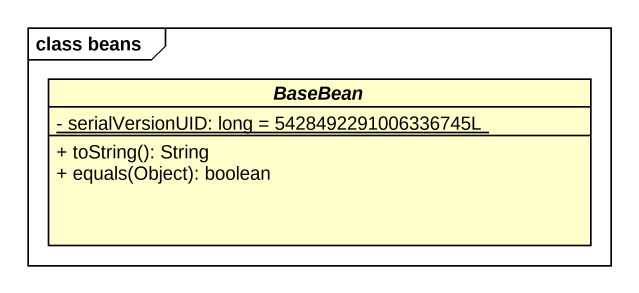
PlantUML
@startuml
mainframe class beans
hide circle
hide empty members
skinparam classAttributeIconSize 0
abstract class BaseBean {
  {static} - serialVersionUID: long = 5428492291006336745L
  + toString(): String
  + equals(Object): boolean
}
@enduml
